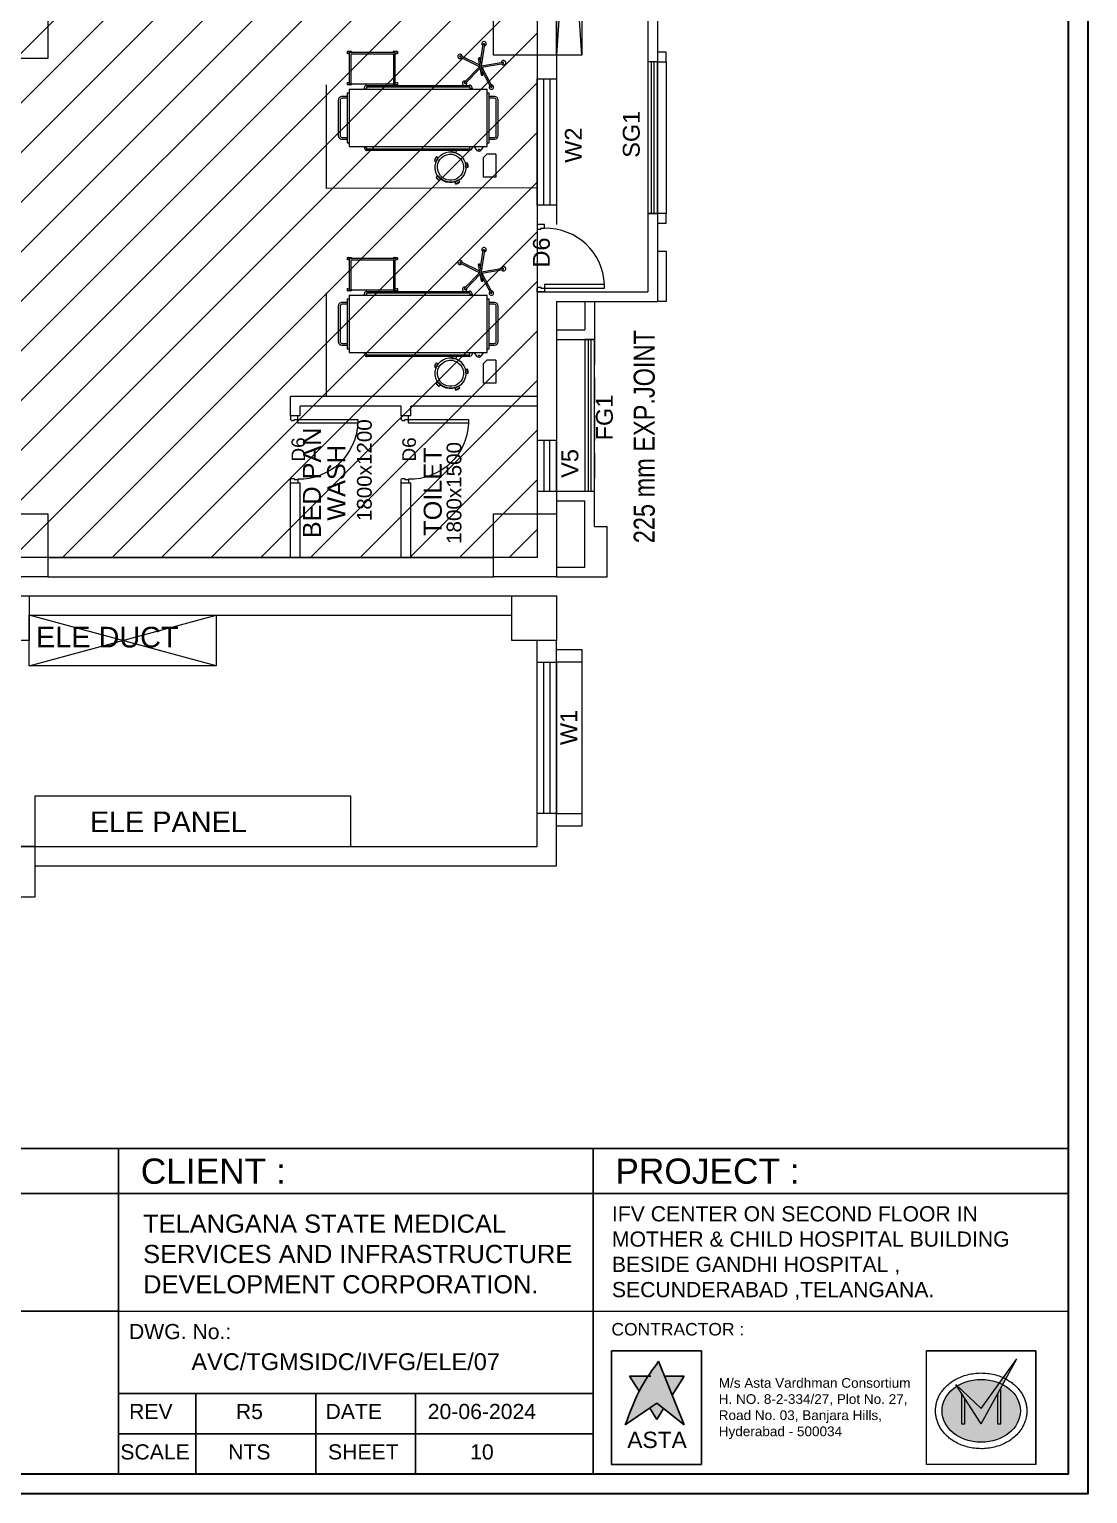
# Model space of a CAD drawing. Header units: millimetres. Extents: x 3552052 to 4144896, y -707811 to -630695.
# Drawn here: x 3991921 to 4004488, y -666235 to -648845 of the extents above; entities that cross this region are included whole.
import ezdxf
from ezdxf.enums import TextEntityAlignment as Align

# ---------------------------------------------------------------- set-up
doc = ezdxf.new("R2010")
doc.units = ezdxf.units.MM
doc.header["$LTSCALE"] = 6
doc.header["$MEASUREMENT"] = 0
doc.linetypes.add('HIDDEN', pattern=[0.375, 0.25, -0.125])
doc.layers.get('0').update_dxf_attribs({"linetype": 'CONTINUOUS', "lineweight": 0})
for name, color, linetype, lineweight in [('0.0', 8, 'CONTINUOUS', 0), ('Bed', 33, 'CONTINUOUS', 0), ('Chajja', 7, 'CONTINUOUS', 0), ('COL', 5, 'CONTINUOUS', 0), ('D.F', 251, 'CONTINUOUS', 0), ('DOOR', 44, 'CONTINUOUS', 0), ('hatch', 252, 'CONTINUOUS', 0), ('JOINERY', 7, 'CONTINUOUS', 0), ('MEP_HVAC_TEXT', 7, 'CONTINUOUS', 0), ('TITLE', 7, 'CONTINUOUS', 0), ('WALL', 8, 'CONTINUOUS', 0), ('Window', 161, 'CONTINUOUS', 0)]:
    doc.layers.add(name, color=color, linetype=linetype, lineweight=lineweight)
doc.styles.add('ARI', font='arial.ttf')
doc.styles.add('ARIAL', font='arial.ttf')
doc.linetypes.add('ZIGZAG', pattern='A,0.0001,-0.2,[131,ltypeshp.shx,S=0.2,R=0,X=-0.2,Y=0],-0.4,[131,ltypeshp.shx,S=0.2,R=180,X=0.2,Y=0],-0.2', length=0.8001)

# ---------------------------------------------------------------- blocks, each defined once
blk = doc.blocks.new('A$C6969112B')
at = {"layer": 'Bed', "color": 8}
for p, q in [((1421, 1704), (1464, 1956)), ((1438, 1701), (1481, 1953)), ((387, 1872), (116, 1872)), ((116, 1872), (116, 1719)), ((343, 1719), (387, 1762)), ((387, 1872), (387, 1762)), ((478, 1766), (1160, 1766)), ((478, 131), (478, 1766)), ((521, 1793), (1116, 1793)), ((521, 1766), (521, 1793)), ((1116, 1766), (1116, 1793)), ((1160, 131), (1160, 1766)), ((1374, 1709), (1186, 1807)), ((1421, 1704), (1194, 1823)), ((343, 1719), (116, 1719)), ((428, 1689), (478, 1729)), ((428, 1654), (478, 1615)), ((476, 1595), (476, 1561)), ((1162, 1595), (1162, 1561)), ((1409, 1685), (1229, 1510)), ((1425, 1676), (1242, 1497)), ((1324, 1707), (1324, 1710)), ((1329, 1699), (1522, 1666)), ((1332, 1716), (1525, 1683)), ((1340, 1697), (1343, 1714)), ((1425, 1676), (1538, 1447)), ((1438, 1701), (1691, 1738)), ((1443, 1679), (1554, 1454)), ((1483, 1690), (1694, 1721)), ((1512, 1667), (1515, 1685)), ((1530, 1671), (1531, 1675)), ((55, 1439), (34, 1391)), ((54, 1382), (34, 1391)), ((75, 1430), (54, 1382)), ((75, 1430), (55, 1439)), ((72, 1402), (64, 1406)), ((229, 1539), (227, 1517)), ((227, 1517), (279, 1511)), ((229, 1539), (281, 1533)), ((281, 1533), (279, 1511)), ((429, 1399), (408, 1396)), ((408, 1396), (414, 1344)), ((429, 1399), (436, 1347)), ((432, 1559), (432, 1557)), ((434, 343), (434, 1557)), ((451, 343), (451, 1557)), ((453, 1559), (453, 1557)), ((1185, 1559), (1185, 1557)), ((1186, 343), (1186, 1557)), ((1204, 343), (1204, 1557)), ((1205, 1559), (1205, 1557)), ((436, 1347), (414, 1344)), ((76, 1196), (91, 1212)), ((116, 1161), (76, 1196)), ((130, 1178), (91, 1212)), ((120, 1198), (114, 1191)), ((116, 1161), (130, 1178)), ((347, 1187), (301, 1160)), ((313, 1141), (301, 1160)), ((358, 1168), (313, 1141)), ((358, 1168), (347, 1187)), ((1234, 703), (1212, 703)), ((1212, 703), (1212, 650)), ((1234, 703), (1234, 676)), ((1605, 703), (1583, 703)), ((1583, 703), (1583, 676)), ((1605, 703), (1605, 650)), ((1223, 650), (1212, 650)), ((1223, 131), (1223, 676)), ((1223, 676), (1594, 676)), ((1223, 659), (1577, 659)), ((1577, 659), (1577, 148)), ((1594, 676), (1594, 131)), ((1605, 650), (1594, 650)), ((432, 340), (432, 343)), ((453, 340), (453, 343)), ((476, 304), (476, 339)), ((1162, 304), (1162, 339)), ((1185, 340), (1185, 343)), ((1205, 340), (1205, 343)), ((1160, 131), (478, 131)), ((521, 105), (521, 131)), ((1116, 105), (521, 105)), ((1116, 105), (1116, 131)), ((1223, 157), (1212, 157)), ((1212, 157), (1212, 105)), ((1234, 105), (1212, 105)), ((1577, 148), (1223, 148)), ((1594, 131), (1223, 131)), ((1234, 131), (1234, 105)), ((1583, 131), (1583, 105)), ((1605, 105), (1583, 105)), ((1605, 157), (1594, 157)), ((1605, 157), (1605, 105))]:
    blk.add_line(p, q, dxfattribs=at)
for points in [[(565, 1793), (565, 1854, -0.414214), (608, 1897), (1029, 1897, -0.414214), (1073, 1854), (1073, 1793)], [(587, 1793), (587, 1854, -0.414214), (608, 1875), (1029, 1875, -0.414214), (1051, 1854), (1051, 1793)], [(476, 1593), (451, 1585, 0.318781), (430, 1563), (430, 1559), (455, 1559), (455, 1563), (476, 1563)], [(1162, 1593), (1186, 1585, -0.318781), (1208, 1563), (1208, 1559), (1182, 1559), (1182, 1563), (1162, 1563)], [(476, 307), (451, 314, -0.318781), (430, 336), (430, 340), (455, 340), (455, 336), (476, 336)], [(1162, 307), (1186, 314, 0.318781), (1208, 336), (1208, 340), (1182, 340), (1182, 336), (1162, 336)], [(1073, 105), (1073, 44, -0.414214), (1029, 0), (608, 0, -0.414214), (565, 44), (565, 105)], [(1051, 105), (1051, 44, -0.414214), (1029, 22), (608, 22, -0.414214), (587, 44), (587, 105)]]:
    blk.add_lwpolyline(points, format="xyb", dxfattribs=at)
for points in [[(476, 1595), (478, 1595)], [(1162, 1595), (1160, 1595)], [(432, 1557), (453, 1557)], [(476, 1561), (478, 1561)], [(1162, 1561), (1160, 1561)], [(1205, 1557), (1185, 1557)], [(432, 343), (453, 343)], [(476, 339), (478, 339)], [(476, 304), (478, 304)], [(1162, 339), (1160, 339)], [(1162, 304), (1160, 304)], [(1205, 343), (1185, 343)]]:
    blk.add_lwpolyline(points, dxfattribs=at)
blk.add_circle((435, 1672), 9.27, dxfattribs=at)
for centre, radius, start, end in [((441, 1672), 21.4, 125.427, 234.573), ((1289, 676), 80.7, 161.0754, 198.9246), ((1158, 676), 80.7, 0, 18.9246), ((1660, 676), 80.7, 161.0754, 180), ((1529, 676), 80.7, 341.0754, 18.9246), ((1289, 131), 80.7, 161.0754, 198.9246), ((1158, 131), 80.7, 341.0754, 0), ((1660, 131), 80.7, 180, 198.9246), ((1529, 131), 80.7, 341.0754, 18.9246)]:
    blk.add_arc(centre, radius, start, end, dxfattribs=at)
at = {"layer": 'Bed', "color": 8, "extrusion": (0, 0, -1)}
for centre, major_axis, start_param, end_param in [((1474, 1962), (18.5, 18.5), 2.86537, 8.468881), ((1471, 1955), (4.94, 4.94), 4.096329, 5.660611), ((1427, 1691), (194, 194), -0.622575, -0.609545), ((1474, 1954), (4.94, 4.94), -0.609545, 0.954736), ((1184, 1818), (18.5, 18.5), 1.608733, 7.212244), ((1189, 1814), (4.94, 4.94), 2.839692, 4.403974), ((1427, 1691), (194, 194), 4.403974, 4.417003), ((1191, 1817), (4.94, 4.94), 4.417003, 5.981285), ((1699, 1730), (18.5, 18.5), 4.122007, 9.725518), ((1331, 1705), (4.94, 4.94), 2.525533, 4.096329), ((1331, 1709), (4.94, 4.94), 4.096329, 5.667125), ((1523, 1672), (4.94, 4.94), 0.954736, 2.525533), ((1524, 1676), (4.94, 4.94), -0.61606, 0.954736), ((1692, 1731), (4.94, 4.94), -0.930219, 0.634062), ((1693, 1728), (4.94, 4.94), 0.647092, 2.211374), ((1427, 1691), (-194, 194), 2.204859, 2.217888), ((114, 1384), (-57.1, 57.1), 5.588367, 6.248962), ((232, 1332), (-182, 20), -0.000636, 6.282549), ((232, 1332), (-123, 123), 4.624291, 5.911682), ((-5, 1437), (-57.1, 57.1), 2.446775, 3.107369), ((232, 1332), (-154, 17), -0.00023, 6.282955), ((261, 1590), (-57.1, 57.1), 3.707499, 4.368094), ((247, 1460), (-57.1, 57.1), 0.565907, 1.226501), ((487, 1380), (-57.1, 57.1), 5.038602, 5.699197), ((357, 1363), (-57.1, 57.1), 1.897009, 2.557604), ((1230, 1499), (18.5, 18.5), 0.352096, 5.955607), ((1234, 1505), (4.94, 4.94), 3.160366, 4.724648), ((1427, 1691), (-194, 194), 4.718133, 4.731162), ((1237, 1502), (4.94, 4.94), 1.583055, 3.147337), ((1549, 1444), (18.5, 18.5), -0.904541, 4.69897), ((1544, 1450), (4.94, 4.94), 1.903729, 3.468011), ((1427, 1691), (194, 194), 1.8907, 1.903729), ((1547, 1451), (4.94, 4.94), 0.326418, 1.8907), ((146, 1236), (-57.1, 57.1), 4.308534, 4.969129), ((61, 1137), (-57.1, 57.1), 1.166941, 1.827536), ((363, 1107), (-57.1, 57.1), 6.205277, 6.865872), ((296, 1220), (-57.1, 57.1), 3.063684, 3.724279)]:
    blk.add_ellipse(centre, major_axis=major_axis, ratio=1, start_param=start_param, end_param=end_param, dxfattribs=at)
blk = doc.blocks.new('1000')
at = {"layer": 'DOOR'}
for p, q in [((0, -111, 0), (0, 0)), ((0, 0), (55, 0, 0)), ((945, 0, 0), (945, -2, 0)), ((1000, 0), (945, 0, 0)), ((1000, -111, 0), (1000, 0)), ((55, -111, 0), (0, -111, 0)), ((55, 0, 0), (55, -3, 0)), ((70, -55, 0), (55, -55, 0)), ((55, -55, 0), (55, -111, 0)), ((55, -111, 0), (55, -1001, 0)), ((111, -111, 0), (55, -111, 0)), ((70, -15, 0), (68, -15, 0)), ((70, -15, 0), (70, -55, 0)), ((111, -1001, 0), (111, -111, 0)), ((930, -15, 0), (930, -55, 0)), ((930, -15, 0), (932, -15, 0)), ((930, -55, 0), (945, -55, 0)), ((945, -55, 0), (945, -111, 0)), ((945, -111, 0), (1000, -111, 0)), ((55, -1001, 0), (111, -1001, 0))]:
    blk.add_line(p, q, dxfattribs=at)
for centre, start_param, end_param in [((55, -15, 0), 3.926897, 5.497693), ((945, -15, 0), -0.785492, 0.785304)]:
    blk.add_ellipse(centre, major_axis=(-8.84, 8.84, 0), ratio=1, start_param=start_param, end_param=end_param, dxfattribs=at)
at = {"layer": 'DOOR', "color": 145}
blk.add_ellipse((71, -128, 0), major_axis=(597, 637, 0), ratio=0.999944, start_param=3.940126, end_param=5.484659, dxfattribs=at)
blk = doc.blocks.new('EEEE')
at = {"layer": 'D.F', "linetype": 'ByBlock'}
h = blk.add_hatch(dxfattribs=at)
h.set_pattern_fill('ANSI31', scale=3333, style=0)
h.set_pattern_definition([(45, (845488.5, 36082.3), (-294.59836, 294.59836), [])])
h.paths.add_polyline_path([(3881840.7, -681421.4), (3888170.7, -681421.4), (3888170.7, -697851.4), (3881840.7, -697851.4)])
at = {"layer": 'Chajja', "color": 7, "linetype": 'ByBlock'}
blk.add_line((3888700.7, -699091.4, -101230.8), (3888700.7, -700891.4, -101230.8), dxfattribs=at)
at = {"layer": 'Chajja', "color": 8, "linetype": 'ByBlock', "elevation": -101230.8}
blk.add_lwpolyline([(3888400.7, -698941.4), (3888700.7, -698941.4), (3888700.7, -699091.4), (3888400.7, -699091.4)], dxfattribs=at)
at = {"layer": 'Chajja', "color": 7, "linetype": 'ByBlock', "elevation": -101230.8}
blk.add_lwpolyline([(3888400.7, -700891.4), (3888700.7, -700891.4), (3888700.7, -701041.4), (3888400.7, -701041.4)], dxfattribs=at)
at = {"layer": 'COL', "color": 7}
blk.add_lwpolyline([(3887870.7, -698836.5), (3887870.7, -698306.5), (3888400.7, -698306.5), (3888400.7, -698836.5)], close=True, dxfattribs=at)
at = {"layer": 'COL', "color": 7, "elevation": -101230.8}
blk.add_lwpolyline([(3882210.7, -701881.4), (3882210.7, -701281.4), (3881610.7, -701281.4), (3881610.7, -701881.4)], close=True, dxfattribs=at)
at = {"layer": 'D.F', "color": 8, "linetype": 'ByBlock'}
for p, q in [((3889485.7, -684061.4), (3889485.7, -694696.4)), ((3889600.7, -683946.4), (3889600.7, -694811.4)), ((3889700.7, -691963.9), (3889700.7, -693763.9)), ((3889600.7, -693763.9, -101230.8), (3889485.7, -693763.9)), ((3888170.7, -694696.4, -101230.8), (3889485.7, -694696.4, -101230.8)), ((3888400.7, -694811.4, -101230.8), (3889600.7, -694811.4, -101230.8)), ((3888735.7, -694811.4, -101228.4), (3888735.7, -695146.4, -101226.7)), ((3888850.7, -694811.4, -101228.5), (3888850.7, -695261.4, -101226.7)), ((3888400.7, -695146.4, 4.1), (3888735.7, -695146.4, -81824.1)), ((3888400.7, -695261.4, 4.1), (3888850.7, -695261.4, -101226.7)), ((3888400.7, -697061.4, 4.1), (3888850.7, -697061.4, -101226.7)), ((3888850.7, -697481.4, -101228.4), (3888850.7, -697061.4, -101226.7)), ((3888400.7, -697176.4, 4.1), (3888735.7, -697176.4, -81824.1)), ((3888735.7, -697966.4, -101230.8), (3888735.7, -697176.4, -101226.7)), ((3888850.7, -697481.4, -101230.8), (3889000.7, -697481.4, -101230.8)), ((3889000.7, -698081.4, -253628), (3889000.7, -697481.4, -202461.5)), ((3888400.7, -697966.4, -101230.8), (3888735.7, -697966.4, -101230.8)), ((3888400.7, -698081.4, -101230.8), (3888850.7, -698081.4, -101230.8)), ((3888850.7, -698081.4, -101230.8), (3889000.7, -698081.4, -101230.8))]:
    blk.add_line(p, q, dxfattribs=at)
at = {"layer": 'D.F', "color": 8, "lineweight": 0}
for p, q in [((3888170.7, -691886.5), (3888170.7, -693896.4)), ((3888400.7, -691886.5), (3888400.7, -693896.4)), ((3888170.7, -694696.4), (3888170.7, -697331.5)), ((3888400.7, -694811.4), (3888400.7, -697331.5)), ((3885240.7, -696166.4), (3885240.7, -695936.4)), ((3888170.7, -695936.4), (3885240.7, -695936.4)), ((3885355.7, -696166.4), (3885355.7, -696051.4)), ((3886555.7, -696051.4), (3885355.7, -696051.4)), ((3886555.7, -696166.4), (3886555.7, -696051.4)), ((3886670.7, -696166.4), (3886670.7, -696051.4)), ((3888170.7, -696051.4), (3886670.7, -696051.4)), ((3885355.7, -696166.4), (3885240.7, -696166.4)), ((3886670.7, -696166.4), (3886555.7, -696166.4)), ((3885355.7, -696966.4), (3885240.7, -696966.4)), ((3885240.7, -697851.4), (3885240.7, -696966.4)), ((3885355.7, -697851.4), (3885355.7, -696966.4)), ((3886670.7, -696966.4), (3886555.7, -696966.4)), ((3886555.7, -697851.4), (3886555.7, -696966.4)), ((3886670.7, -697851.4), (3886670.7, -696966.4)), ((3882360.7, -697851.4), (3887650.7, -697851.4)), ((3882360.7, -698081.4), (3887650.7, -698081.4)), ((3882140.7, -698306.5), (3887870.7, -698306.5)), ((3882140.7, -698536.5), (3885955.7, -698536.5)), ((3885955.7, -698536.5), (3887870.7, -698536.5)), ((3881929.7, -701281.5), (3887870.7, -701281.5))]:
    blk.add_line(p, q, dxfattribs=at)
at = {"layer": 'D.F', "color": 8, "linetype": 'HIDDEN', "ltscale": 200}
blk.add_line((3888850.7, -695261.4, -101226.7), (3888850.7, -697061.4, -101226.7), dxfattribs=at)
at = {"layer": 'D.F', "color": 7, "linetype": 'ByBlock'}
for points, elevation in [([(3888400.7, -691886.5), (3888400.7, -687386.5), (3888700.7, -687386.5), (3888700.7, -691886.5)], 27934.8), ([(3888735.7, -695261.4), (3888735.7, -697061.4), (3888850.7, -697061.4), (3888850.7, -695261.4)], -101227.2)]:
    blk.add_lwpolyline(points, close=True, dxfattribs=dict(at, elevation=elevation))
for points, elevation in [([(3888700.7, -687386.5), (3888400.7, -691886.5)], 27934.8), ([(3888700.7, -691886.5), (3888400.7, -687386.5)], 27934.8), ([(3889600.7, -693878.9), (3889700.7, -693878.9), (3889700.7, -693763.9), (3889600.7, -693763.9)], -101230.8), ([(3889600.7, -694211.4), (3889700.7, -694211.4), (3889700.7, -694811.4), (3889600.7, -694811.4)], -101230.8), ([(3888400.7, -698941.4), (3888700.7, -698941.4), (3888700.7, -699091.4), (3888400.7, -699091.4)], -101230.8)]:
    blk.add_lwpolyline(points, dxfattribs=dict(at, elevation=elevation))
at = {"layer": 'D.F', "color": 7}
for points in [[(3881610.7, -691176.5), (3882360.7, -691176.5), (3882360.7, -691926.5), (3881610.7, -691926.5)], [(3887650.7, -691136.5), (3888400.7, -691136.5), (3888400.7, -691886.5), (3887650.7, -691886.5)], [(3882360.7, -697331.5), (3882360.7, -698081.5), (3881610.7, -698081.5), (3881610.7, -697331.5)], [(3888400.7, -697331.5), (3888400.7, -698081.5), (3887650.7, -698081.5), (3887650.7, -697331.5)], [(3881610.7, -698836.5), (3881610.7, -698306.5), (3882140.7, -698306.5), (3882140.7, -698836.5)], [(3887870.7, -698836.5), (3887870.7, -698306.5), (3888400.7, -698306.5), (3888400.7, -698836.5)]]:
    blk.add_lwpolyline(points, close=True, dxfattribs=at)
at = {"layer": 'D.F', "color": 7, "linetype": 'ByBlock'}
for points in [[(3889600.7, -691963.9), (3889700.7, -691963.9), (3889700.7, -691848.9), (3889600.7, -691848.9)], [(3889600.7, -693878.9), (3889700.7, -693878.9), (3889700.7, -693763.9), (3889600.7, -693763.9)]]:
    blk.add_lwpolyline(points, dxfattribs=at)
blk.add_lwpolyline([(3889485.7, -691963.9), (3889485.7, -693763.9), (3889600.7, -693763.9), (3889600.7, -691963.9)], close=True, dxfattribs=at)
at = {"layer": 'D.F', "color": 7, "linetype": 'Continuous'}
for points in [[(3889560.7, -691963.9), (3889525.7, -691963.9), (3889525.7, -693763.9), (3889560.7, -693763.9)], [(3888400.7, -693666.3), (3888170.7, -693666.3), (3888170.7, -692166.3), (3888400.7, -692166.3)], [(3888320.7, -693666.3), (3888250.7, -693666.3), (3888250.7, -692166.3), (3888320.7, -692166.3)]]:
    blk.add_lwpolyline(points, close=True, dxfattribs=at)
at = {"layer": 'D.F', "color": 7, "linetype": 'ZIGZAG', "ltscale": 10, "flags": 128}
for points in [[(3888170.7, -693462.4), (3885671.2, -693466.4), (3885671.2, -692237.6)], [(3888170.7, -695936.4), (3885671.2, -695936.4), (3885671.2, -694707.6)]]:
    blk.add_lwpolyline(points, dxfattribs=at)
at = {"layer": 'D.F', "color": 7, "linetype": 'Continuous'}
for points, elevation in [([(3888810.7, -695261.4), (3888775.7, -695261.4), (3888775.7, -697061.4), (3888810.7, -697061.4)], -101227.2), ([(3888170.7, -697061.4), (3888400.7, -697061.4), (3888400.7, -696461.4), (3888170.7, -696461.4)], 4.1), ([(3888170.7, -697061.4), (3888400.7, -697061.4), (3888400.7, -696461.4), (3888170.7, -696461.4)], 4.1), ([(3888250.7, -697061.4), (3888320.7, -697061.4), (3888320.7, -696461.4), (3888250.7, -696461.4)], 4.1), ([(3888250.7, -697061.4), (3888320.7, -697061.4), (3888320.7, -696461.4), (3888250.7, -696461.4)], 4.1)]:
    blk.add_lwpolyline(points, close=True, dxfattribs=dict(at, elevation=elevation))
at = {"layer": 'D.F', "color": 7, "lineweight": 0}
for points in [[(3884359, -699136.5), (3882140.7, -698536.5)], [(3882140.7, -699136.5), (3884359, -698536.5)]]:
    blk.add_lwpolyline(points, dxfattribs=at)
blk.add_lwpolyline([(3882140.7, -699136.5), (3882140.7, -698536.5), (3884359, -698536.5), (3884359, -699136.5)], close=True, dxfattribs=at)
at = {"layer": 'WALL', "color": 7, "lineweight": 0}
for p, q in [((3882140.7, -698536.5), (3885955.7, -698536.5)), ((3885955.7, -698536.5), (3887870.7, -698536.5)), ((3882210.7, -700681.4, -101230.8), (3885955.7, -700681.4, -101230.8)), ((3882210.7, -701281.4, -101230.8), (3882210.7, -700681.4, -101230.8)), ((3885955.7, -700681.4, -101230.8), (3885955.7, -701281.4, -101230.8))]:
    blk.add_line(p, q, dxfattribs=at)
at = {"layer": 'WALL', "color": 7, "linetype": 'ByBlock'}
blk.add_lwpolyline([(3881840.7, -681421.4), (3888170.7, -681421.4), (3888170.7, -697851.4), (3881840.7, -697851.4)], close=True, dxfattribs=at)
at = {"layer": 'WALL', "color": 7, "lineweight": 0, "elevation": -101230.8}
for points in [[(3882210.7, -701511.4), (3888400.7, -701511.4), (3888400.7, -698836.5)], [(3882210.7, -701281.4), (3888170.7, -701281.4), (3888170.7, -698836.5)]]:
    blk.add_lwpolyline(points, dxfattribs=at)
at = {"layer": 'Window', "color": 7, "linetype": 'Continuous', "elevation": -101230.8}
for points in [[(3888400.7, -700891.4), (3888170.7, -700891.4), (3888170.7, -699091.4), (3888400.7, -699091.4)], [(3888320.7, -700891.4), (3888250.7, -700891.4), (3888250.7, -699091.4), (3888320.7, -699091.4)]]:
    blk.add_lwpolyline(points, close=True, dxfattribs=at)
at = {"layer": 'D.F', "color": 7, "xscale": -1, "rotation": 270}
for p in [(3885809.5, -693448.3), (3885809.5, -695894.8)]:
    blk.add_blockref('A$C6969112B', p, dxfattribs=at)
at = {"layer": 'D.F', "color": 8, "linetype": 'Continuous'}
for p, xscale, yscale, zscale, rotation in [((3888170.7, -694696.4, -101230.8), 0.7999999984167693, 0.7999999984167693, 0.7999999984167693, 90.0000132735122), ((3885240.7, -696166.4), -0.7999999988824312, 0.7999999986495823, 0.7999999999883585, 89.99998672648756), ((3886555.7, -696166.4), -0.7999999988824312, 0.7999999986495823, 0.7999999999883585, 89.99998672648756)]:
    blk.add_blockref('1000', p, dxfattribs=dict(at, xscale=xscale, yscale=yscale, zscale=zscale, rotation=rotation))
at = {"layer": 'D.F', "color": 8, "style": 'ARIAL', "width": 1}
for s, height, p in [('SG1', 200, (3889388.3, -693103.3)), ('W2', 200, (3888700.2, -693163.1)), ('D6', 200, (3888320.9, -694407.3, -202461.5)), ('FG1', 200, (3889069.2, -696459.9)), ('D6', 161.2, (3885415.9, -696710.9)), ('D6', 161.2, (3886730.9, -696710.9)), ('V5', 200, (3888659.2, -696904.1, 4.1)), ('V5', 200, (3888659.2, -696904.1, 4.1))]:
    blk.add_text(s, height=height, rotation=90, dxfattribs=at).set_placement(p)
at = {"layer": 'D.F', "color": 8, "style": 'ARI', "width": 0.8}
blk.add_text('225 mm EXP.JOINT', height=250, rotation=90, dxfattribs=at).set_placement((3889641.8, -697680.6, 101230.8), align=Align.BOTTOM_LEFT)
at = {"layer": 'D.F', "color": 8, "linetype": 'Continuous', "style": 'ARIAL'}
for s, p in [('1800x1200', (3886031.4, -696813.5, 0)), ('1800x1500', (3887095.9, -697084, 101230.8))]:
    blk.add_text(s, height=175, rotation=90, dxfattribs=at).set_placement(p, align=Align.TOP_CENTER)
for s, p in [('BED PAN', (3885667.5, -696964.1, 0)), ('WASH', (3885956.6, -696964.1, 0)), ('TOILET', (3887102.6, -697068, 101230.8))]:
    blk.add_text(s, height=214.29, rotation=90, dxfattribs=at).set_placement(p, align=Align.BOTTOM_CENTER)
for s, p in [('ELE DUCT', (3883067.2, -698991.6, -80984.6)), ('ELE PANEL', (3883791.5, -701184.9, -80984.6))]:
    blk.add_text(s, height=244.9, dxfattribs=at).set_placement(p, align=Align.BOTTOM_CENTER)
at = {"layer": 'JOINERY', "color": 7, "style": 'ARIAL', "width": 1}
blk.add_text('W1', height=200, rotation=90, dxfattribs=at).set_placement((3888645.9, -700077.9, -101230.8))
blk = doc.blocks.new('IVF-CONTRACTOR')
at = {"lineweight": -3, "true_color": 0x293189}
h = blk.add_hatch(color=177, dxfattribs=at)
h.dxf.hatch_style = 1
edge = h.paths.add_edge_path()
edge.add_spline(control_points=[(3037286, -1386527), (3037185, -1386667), (3036944, -1387001), (3036801, -1387388), (3036719, -1387609)], knot_values=[0, 0, 0, 0, 519.520055, 1226.818077, 1226.818077, 1226.818077, 1226.818077], degree=3, periodic=0)
edge.add_line((3036719, -1387609), (3037255, -1387240))
edge.add_line((3037255, -1387240), (3037717, -1387609))
edge.add_line((3037717, -1387609), (3037286, -1386527))
at = {"lineweight": -3, "true_color": 0xc7c8ca}
h = blk.add_hatch(color=9, dxfattribs=at)
h.dxf.hatch_style = 1
edge = h.paths.add_edge_path()
edge.add_spline(control_points=[(3036953, -1387033), (3036967, -1387008), (3037022, -1386919), (3037088, -1386836), (3037139, -1386779)], knot_values=[3356.588859, 3356.588859, 3356.588859, 3356.588859, 3831.174934, 5081.098827, 5081.098827, 5081.098827, 5081.098827], degree=3, periodic=0)
edge.add_line((3037139, -1386779), (3036793, -1386779))
edge.add_line((3036793, -1386779), (3036953, -1387033))
h.paths.add_polyline_path([(3037717, -1386779), (3037386, -1386779), (3037515, -1387102)])
h.paths.add_polyline_path([(3037370, -1387332), (3037255, -1387240), (3037134, -1387323), (3037255, -1387517)])
at = {"true_color": 0xed1f24}
h = blk.add_hatch(color=240, dxfattribs=at)
h.dxf.hatch_style = 1
edge = h.paths.add_edge_path()
edge.add_line((3042329, -1386921), (3042349, -1386951))
edge.add_ellipse((3042760, -1387369), major_axis=(-665, 0), ratio=0.800236, start_angle=-52.6357, end_angle=-51.8324, ccw=False)
edge.add_line((3042356, -1386946), (3042329, -1386921))
at = {"layer": '0.0', "true_color": 0xed1f24}
h = blk.add_hatch(color=240, dxfattribs=at)
h.dxf.hatch_style = 1
edge = h.paths.add_edge_path()
edge.add_line((3042760, -1387590), (3043125, -1386925))
edge.add_ellipse((3042760, -1387369), major_axis=(-665, 0), ratio=0.800236, start_angle=-123.3804, end_angle=-117.8517)
edge.add_line((3043070, -1386899), (3042760, -1387331))
edge.add_line((3042760, -1387331), (3042356, -1386946))
edge.add_ellipse((3042760, -1387369), major_axis=(-665, 0), ratio=0.800236, start_angle=-52.6357, end_angle=-51.8324)
edge.add_line((3042349, -1386951), (3042760, -1387590))
edge = h.paths.add_edge_path()
edge.add_spline(control_points=[(3043179, -1386828), (3043165, -1386821), (3043150, -1386814), (3043136, -1386807)], knot_values=[-2.156071, -2.156071, -2.156071, -2.156071, -2.090953, -2.090953, -2.090953, -2.090953], degree=3, periodic=0)
edge.add_line((3043136, -1386807), (3043070, -1386899))
edge.add_ellipse((3042760, -1387369), major_axis=(-665, 0), ratio=0.800236, start_angle=-123.3804, end_angle=-117.8517, ccw=False)
edge.add_line((3043125, -1386925), (3043179, -1386828))
edge = h.paths.add_edge_path()
edge.add_line((3043367, -1386486), (3043136, -1386807))
edge.add_spline(control_points=[(3043136, -1386807), (3043150, -1386814), (3043165, -1386821), (3043179, -1386828)], knot_values=[-2.156071, -2.156071, -2.156071, -2.156071, -2.090953, -2.090953, -2.090953, -2.090953], degree=3, periodic=0)
edge.add_line((3043179, -1386828), (3043367, -1386486))
at = {"layer": '0.0', "true_color": 0x139b48}
h = blk.add_hatch(color=114, dxfattribs=at)
h.dxf.hatch_style = 1
edge = h.paths.add_edge_path()
edge.add_ellipse((3042760, -1387369), major_axis=(-665, 0), ratio=0.800236, start_angle=-51.8324, end_angle=236.6196)
edge.add_line((3043125, -1386925), (3043091, -1386988))
edge.add_line((3043091, -1386988), (3043091, -1387590))
edge.add_line((3043091, -1387590), (3043036, -1387590))
edge.add_line((3043036, -1387590), (3043036, -1387088))
edge.add_line((3043036, -1387088), (3042760, -1387590))
edge.add_line((3042760, -1387590), (3042484, -1387160))
edge.add_line((3042484, -1387160), (3042484, -1387590))
edge.add_line((3042484, -1387590), (3042428, -1387590))
edge.add_line((3042428, -1387590), (3042428, -1387075))
edge.add_line((3042428, -1387075), (3042349, -1386951))
edge = h.paths.add_edge_path()
edge.add_ellipse((3042760, -1387369), major_axis=(-665, 0), ratio=0.800236, start_angle=-117.8517, end_angle=-52.6357)
edge.add_line((3042356, -1386946), (3042760, -1387331))
edge.add_line((3042760, -1387331), (3043070, -1386899))
at = {"layer": '0.0', "true_color": 0x000000}
h = blk.add_hatch(color=18, dxfattribs=at)
h.dxf.hatch_style = 1
h.paths.add_polyline_path([(3042484, -1387160), (3042428, -1387075), (3042428, -1387590), (3042484, -1387590)])
h.paths.add_polyline_path([(3043036, -1387590), (3043091, -1387590), (3043091, -1386988), (3043036, -1387088)])
at = {"lineweight": -3}
for p, q in [((3036484, -1386350), (3038013, -1386350)), ((3036484, -1388267), (3036484, -1386350)), ((3036485, -1386350), (3038009, -1386350)), ((3036485, -1388278), (3036485, -1386350)), ((3038013, -1386350), (3038013, -1388267)), ((3041829, -1386350), (3043688, -1386350)), ((3043688, -1386350), (3043688, -1388278)), ((3038011, -1388278), (3036483, -1388278))]:
    blk.add_line(p, q, dxfattribs=at)
at = {"color": 251, "lineweight": -3, "true_color": 0x636466}
for p, q in [((3037717, -1387609), (3037286, -1386527)), ((3036793, -1386779), (3037155, -1386779)), ((3036953, -1387033), (3036793, -1386779)), ((3037386, -1386779), (3037717, -1386779)), ((3037515, -1387102), (3037717, -1386779)), ((3036719, -1387609), (3037255, -1387240)), ((3037717, -1387609), (3037255, -1387240)), ((3037255, -1387517), (3037134, -1387323)), ((3037255, -1387517), (3037370, -1387332))]:
    blk.add_line(p, q, dxfattribs=at)
blk.add_spline([(3036719, -1387609), (3036998, -1386959), (3037286, -1386527)], degree=3, dxfattribs=at)
at = {"layer": '0.0'}
for p, q in [((3036485, -1386350), (3038009, -1386350)), ((3036485, -1388278), (3036485, -1386350)), ((3036485, -1388278), (3036485, -1386350)), ((3036485, -1386350), (3038009, -1386350)), ((3038013, -1386350), (3038013, -1388278)), ((3041829, -1386350), (3043688, -1386350)), ((3041829, -1388278), (3041829, -1386350)), ((3043688, -1386350), (3043688, -1388278)), ((3038009, -1388278), (3036485, -1388278)), ((3043688, -1388278), (3041829, -1388278))]:
    blk.add_line(p, q, dxfattribs=at)
at = {"layer": '0.0', "color": 18, "true_color": 0x000000}
for p, q in [((3042760, -1387590), (3043367, -1386486)), ((3042760, -1387331), (3043367, -1386486)), ((3042760, -1387590), (3042329, -1386921)), ((3042329, -1386921), (3042760, -1387331)), ((3043091, -1387590), (3043091, -1386988)), ((3042428, -1387075), (3042428, -1387590)), ((3042484, -1387590), (3042484, -1387160)), ((3043036, -1387088), (3043036, -1387590)), ((3042428, -1387590), (3042484, -1387590)), ((3043036, -1387590), (3043091, -1387590))]:
    blk.add_line(p, q, dxfattribs=at)
at = {"layer": '0.0'}
blk.add_ellipse((3042760, -1387369), major_axis=(-665, 0), ratio=0.800236, start_param=-3.141592653589793, end_param=3.141592653589793, dxfattribs=at)
blk.add_open_spline([(3043535, -1387369), (3043535, -1387353), (3043534, -1387336), (3043530, -1387296), (3043527, -1387272), (3043516, -1387226), (3043509, -1387202), (3043492, -1387157), (3043483, -1387135), (3043460, -1387092), (3043448, -1387071), (3043420, -1387031), (3043405, -1387011), (3043372, -1386974), (3043355, -1386956), (3043318, -1386922), (3043298, -1386906), (3043258, -1386875), (3043236, -1386861), (3043183, -1386829), (3043150, -1386812), (3043081, -1386783), (3043045, -1386771), (3042972, -1386750), (3042935, -1386742), (3042860, -1386731), (3042821, -1386728), (3042745, -1386726), (3042706, -1386727), (3042630, -1386735), (3042593, -1386741), (3042518, -1386757), (3042482, -1386768), (3042412, -1386794), (3042377, -1386809), (3042312, -1386843), (3042280, -1386862), (3042221, -1386905), (3042194, -1386928), (3042147, -1386974), (3042127, -1386996), (3042091, -1387042), (3042074, -1387067), (3042045, -1387117), (3042033, -1387143), (3042012, -1387197), (3042003, -1387225), (3041992, -1387276), (3041988, -1387299), (3041984, -1387347), (3041984, -1387371), (3041986, -1387418), (3041989, -1387442), (3041997, -1387489), (3042003, -1387512), (3042018, -1387557), (3042026, -1387580), (3042047, -1387623), (3042058, -1387645), (3042084, -1387686), (3042098, -1387706), (3042129, -1387744), (3042145, -1387762), (3042180, -1387798), (3042199, -1387814), (3042238, -1387846), (3042259, -1387861), (3042311, -1387894), (3042343, -1387912), (3042409, -1387944), (3042444, -1387957), (3042515, -1387980), (3042552, -1387989), (3042626, -1388003), (3042664, -1388007), (3042740, -1388012), (3042778, -1388012), (3042854, -1388008), (3042892, -1388003), (3042966, -1387989), (3043003, -1387980), (3043074, -1387958), (3043109, -1387944), (3043175, -1387913), (3043208, -1387895), (3043268, -1387856), (3043297, -1387834), (3043351, -1387787), (3043376, -1387761), (3043416, -1387713), (3043432, -1387690), (3043462, -1387643), (3043475, -1387619), (3043497, -1387569), (3043507, -1387543), (3043522, -1387491), (3043527, -1387464), (3043533, -1387415), (3043535, -1387392), (3043535, -1387369)], degree=3, knots=[-3.141593, -3.141593, -3.141593, -3.141593, -3.06788, -3.06788, -2.960953, -2.960953, -2.854026, -2.854026, -2.747099, -2.747099, -2.640172, -2.640172, -2.533245, -2.533245, -2.426319, -2.426319, -2.319392, -2.319392, -2.212465, -2.212465, -2.059875, -2.059875, -1.907286, -1.907286, -1.754697, -1.754697, -1.602107, -1.602107, -1.449518, -1.449518, -1.296928, -1.296928, -1.144339, -1.144339, -0.99175, -0.99175, -0.83916, -0.83916, -0.686571, -0.686571, -0.558641, -0.558641, -0.43071, -0.43071, -0.30278, -0.30278, -0.17485, -0.17485, -0.068516, -0.068516, 0.037819, 0.037819, 0.144154, 0.144154, 0.250488, 0.250488, 0.356823, 0.356823, 0.463157, 0.463157, 0.569492, 0.569492, 0.675826, 0.675826, 0.782161, 0.782161, 0.888495, 0.888495, 1.039928, 1.039928, 1.191361, 1.191361, 1.342794, 1.342794, 1.494227, 1.494227, 1.64566, 1.64566, 1.797093, 1.797093, 1.948526, 1.948526, 2.099959, 2.099959, 2.251392, 2.251392, 2.402825, 2.402825, 2.554258, 2.554258, 2.675591, 2.675591, 2.796924, 2.796924, 2.918258, 2.918258, 3.039591, 3.039591, 3.141593, 3.141593, 3.141593, 3.141593], dxfattribs=at)
at = {"lineweight": -3, "attachment_point": 1, "style": 'ARIAL'}
for s, width, gutter_width, insert, char_height in [('{\\C256;CONTRACTOR :}', 3919.85, 1060, (3036485, -1385878), 212.06), ('{\\C256;M/s Asta Vardhman Consortium\\PH. NO. 8-2-334/27, Plot No. 27, Road No. 03, Banjara Hills, Hyderabad - 500034}', 3696.75, 822, (3038306, -1386813), 164.38)]:
    blk.add_mtext_dynamic_manual_height_columns(s, width=width, gutter_width=gutter_width, heights=[0], dxfattribs=dict(at, insert=insert, char_height=char_height))
at = {"lineweight": 100, "insert": (3036754, -1387723), "char_height": 276.9, "attachment_point": 1, "style": 'ARIAL'}
blk.add_mtext_dynamic_manual_height_columns('ASTA', width=997.56, gutter_width=254, heights=[0], dxfattribs=at)

msp = doc.modelspace()

# ---------------------------------------------------------------- linework, layer by layer
at = {"lineweight": -3}
for p, q in [((4004256.4, -662135.9), (3983076.4, -662135.9)), ((3992981.6, -666003.3), (3992981.6, -662135.9))]:
    msp.add_line(p, q, dxfattribs=at)
at = {"color": 7, "lineweight": 30}
msp.add_line((4004256.4, -666003.3), (3992981.6, -666003.3), dxfattribs=at)
for points in [[(4004488.3, -634223.7), (4004488.3, -666235.1), (3959407.1, -666235.1), (3959407.1, -634223.7)], [(4004256.4, -634455.5), (4004256.4, -666003.3), (3959638.9, -666003.3), (3959638.9, -634455.5)]]:
    msp.add_lwpolyline(points, close=True, dxfattribs=at)
at = {"layer": 'hatch', "color": 7, "lineweight": 30}
msp.add_line((4004256.4, -662135), (4004256.4, -666003.3), dxfattribs=at)
at = {"layer": 'MEP_HVAC_TEXT', "lineweight": -3}
for p, q in [((3998616.5, -662135.9), (3998616.5, -666003.3)), ((3992981.6, -662669), (3986499.9, -662669)), ((3998616.5, -662669), (3992981.6, -662669)), ((3998616.5, -662669), (4004256.4, -662669)), ((3992981.6, -664069.1), (3986499.9, -664069.1)), ((3998616.5, -664069.6), (3992976.6, -664069.1)), ((3998616.5, -664069.6), (4004256.4, -664069.1)), ((3992981.6, -665043.3), (3998616.5, -665043.3)), ((3993897.6, -665043.3), (3993897.6, -666003.3)), ((3995324.3, -665043.3), (3995324.3, -666003.3)), ((3996508.1, -665043.3), (3996508.1, -666003.3)), ((3992981.6, -665523.3), (3998616.5, -665523.3))]:
    msp.add_line(p, q, dxfattribs=at)

# ---------------------------------------------------------------- block references
at = {"color": 0, "lineweight": -3}
msp.add_blockref('EEEE', (109780.7, 42732.5), dxfattribs=at)
at = {"color": 240, "lineweight": -3, "true_color": 0xed1f24, "xscale": 0.6996986118333114, "yscale": 0.6996986118333114, "zscale": 0.6996986118333114}
msp.add_blockref('IVF-CONTRACTOR', (1874208.9, 305489.2), dxfattribs=at)

# ---------------------------------------------------------------- texts
at = {"layer": 'TITLE', "color": 7, "lineweight": 30, "style": 'ARIAL'}
for s, height, p in [('CLIENT :', 300, (3993244.6, -662554.7)), ('PROJECT :', 300, (3998879.6, -662554.7)), ('DWG. No.:', 180, (3993104.7, -664399.6))]:
    msp.add_text(s, height=height, dxfattribs=at).set_placement(p)
for s, p in [('REV', (3993364.9, -665258.4)), ('R5', (3994534.7, -665258.4)), ('DATE', (3995773.9, -665258.4)), ('20-06-2024', (3997295.5, -665258.4)), ('SCALE', (3993414.6, -665738.4)), ('NTS', (3994533.7, -665738.4)), ('SHEET', (3995887.6, -665738.4)), ('10', (3997295.5, -665738.4))]:
    msp.add_text(s, height=180, dxfattribs=at).set_placement(p, align=Align.MIDDLE_CENTER)
at = {"layer": 'TITLE', "color": 7, "lineweight": 30, "attachment_point": 1, "style": 'ARIAL'}
for s, insert, char_height in [('\\pxql;IFV CENTER ON SECOND FLOOR IN MOTHER & CHILD HOSPITAL BUILDING BESIDE GANDHI HOSPITAL , SECUNDERABAD ,TELANGANA. ', (3998838.8, -662821.2), 179.9973), ('{\\C256;TELANGANA STATE MEDICAL SERVICES AND INFRASTRUCTURE DEVELOPMENT CORPORATION.}', (3993273.1, -662919.9), 215.997), ('\\pxqc;AVC/TGMSIDC/IVFG/ELE/07', (3992981.6, -664567.4), 200)]:
    msp.add_mtext_dynamic_manual_height_columns(s, width=5392.273, gutter_width=12, heights=[0], dxfattribs=dict(at, insert=insert, char_height=char_height))

doc.saveas('drawing.dxf')
